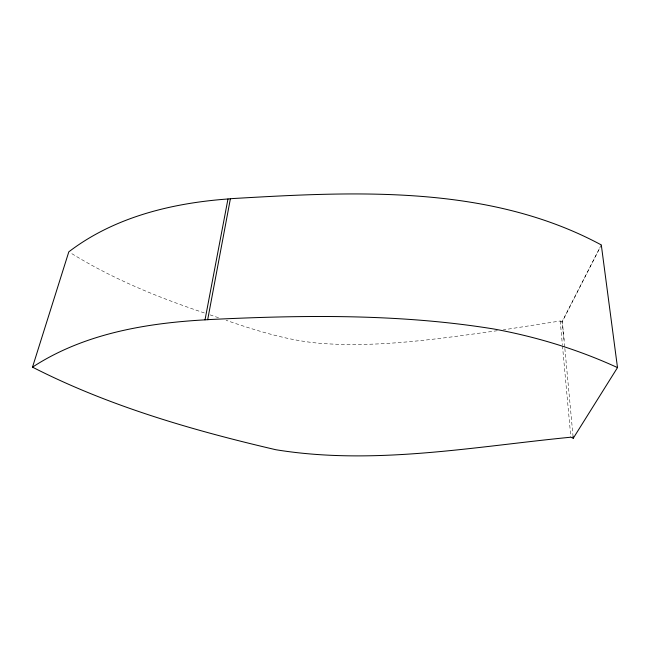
<?xml version="1.0" encoding="UTF-8"?>
<svg xmlns="http://www.w3.org/2000/svg" width="650" height="650" viewBox="0 0 650 650"><rect width="100%" height="100%" fill="white"/><g stroke="black" fill="none" stroke-linecap="round" stroke-linejoin="round"><path stroke-width="0.49" stroke-dasharray="3.25 2.44" d="M601.299 244.928L562.347 321.604L564.769 347.498M564.038 339.674L561.957 321.872L600.381 246.716M561.957 321.872L560.202 321.002L503.327 329.859M497.315 330.712C440.936 338.455 384.036 347.132 326.966 343.785C292.216 341.973 258.781 331.459 226.086 320.304M204.376 312.959C157.95 297.367 112.214 278.761 70.509 252.842M210.039 314.876L218.538 317.752M564.858 348.473L572.991 435.768M560.202 321.002L562.388 344.841M562.477 345.808L570.846 437.206"/><path stroke-width="0.97" d="M32.5 367.152C83.452 333.856 145.243 323.221 205.018 319.849L207.683 319.686L230.393 198.762L232.822 198.551C355.964 191.36 489.019 184.462 601.299 244.928L617.5 367.599L573.259 438.238L570.846 437.206C473.216 446.737 373.815 465.66 275.827 449.727C192.416 430.276 109.054 406.226 32.5 367.152L68.811 251.834C114.262 217.068 171.787 203.117 227.971 198.973L230.393 198.762M205.018 319.849L227.971 198.973M207.683 319.686L210.356 319.516C304.85 314.925 400.416 313.804 494.073 329.03C536.575 336.838 578.207 349.546 617.5 367.599M573.072 436.247L573.259 438.238"/></g></svg>
